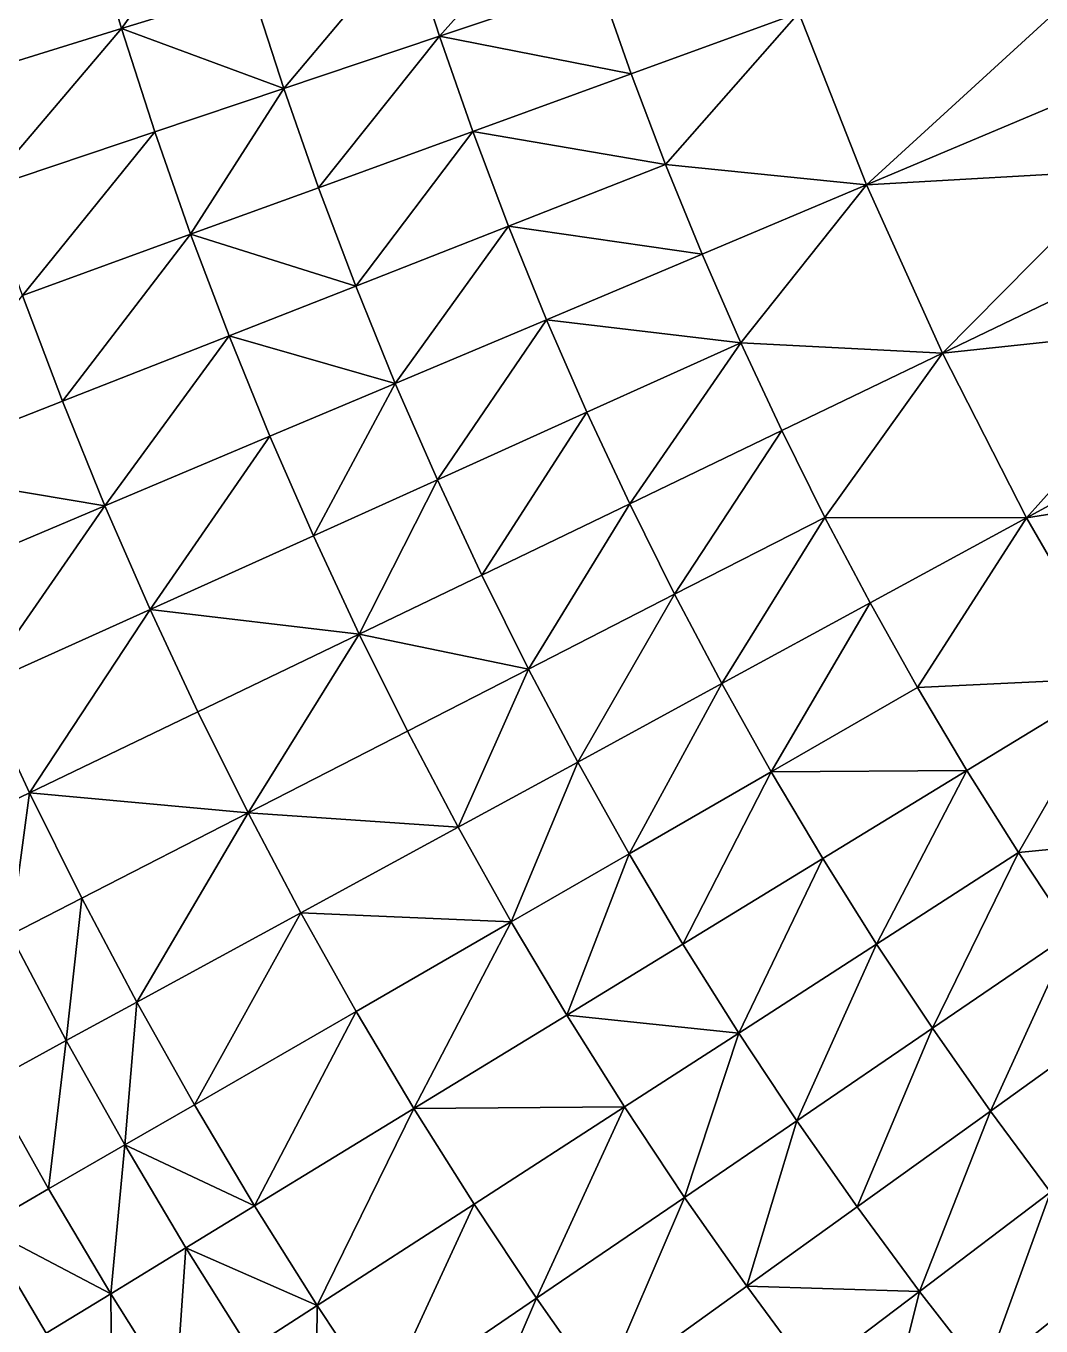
# Model space of a CAD drawing. Header units: millimetres. Extents: x -3750 to 5350, y -3750 to 3750.
# Drawn here: x -2027 to -1543, y -1229 to -610 of the extents above; entities that cross this region are included whole.
import ezdxf

# ---------------------------------------------------------------- set-up
doc = ezdxf.new("R2010")
doc.units = ezdxf.units.MM
doc.header["$MEASUREMENT"] = 0
doc.layers.add('MESH_3D', color=2, linetype='CONTINUOUS')

msp = doc.modelspace()

# ---------------------------------------------------------------- linework, layer by layer
at = {"layer": 'MESH_3D'}
for points in [[(925.34, 3634.04, 32500), (-2410.45, 2872.67, 32500), (3378.63, -1627.06, 32500)], [(-2410.45, 2872.67, 32500), (-2264.27, -2989.25, 32500), (-1955.38, -3199.84, 32500)], [(3378.63, -1627.06, 32500), (-2410.45, 2872.67, 32500), (-1955.38, -3199.84, 32500)], [(-1981.26, -611.14, -698.41), (-1995.88, -561.55, -698.41), (-1933.5, -544, -744.25)], [(-1981.26, -611.14, -698.41), (-1933.5, -544, -744.25), (-1919.34, -592.04, -744.25)], [(-1829.86, -614.8, -794.3), (-1844.62, -568.99, -794.3), (-1767.81, -545.3, -840.76)], [(-1829.86, -614.8, -794.3), (-1767.81, -545.3, -840.76), (-1753.67, -589.2, -840.76)], [(-2062.77, -636.28, -630.5), (-2077.99, -584.66, -630.5), (-1995.88, -561.55, -698.41)], [(-2062.77, -636.28, -630.5), (-1995.88, -561.55, -698.41), (-1981.26, -611.14, -698.41)], [(-1903.98, -639.7, -744.25), (-1919.34, -592.04, -744.25), (-1844.62, -568.99, -794.3)], [(-1903.98, -639.7, -744.25), (-1844.62, -568.99, -794.3), (-1829.86, -614.8, -794.3)], [(-1981.26, -611.14, -698.41), (-1919.34, -592.04, -744.25), (-1903.98, -639.7, -744.25)], [(-1829.86, -614.8, -794.3), (-1753.67, -589.2, -840.76), (-1738.43, -632.74, -840.76)], [(-1658.63, -603.69, -885.22), (-1738.43, -632.74, -840.76), (-1753.67, -589.2, -840.76)], [(-1658.63, -603.69, -885.22), (-1722.12, -675.88, -840.76), (-1738.43, -632.74, -840.76)], [(-1626.48, -685.62, -885.22), (-1722.12, -675.88, -840.76), (-1658.63, -603.69, -885.22)], [(-1626.48, -685.62, -885.22), (-1658.63, -603.69, -885.22), (-1535.94, -602.81, -939.08)], [(-1626.48, -685.62, -885.22), (-1535.94, -602.81, -939.08), (-1520.44, -640.92, -939.08)], [(-2046.26, -687.51, -630.5), (-2062.77, -636.28, -630.5), (-1981.26, -611.14, -698.41)], [(-2046.26, -687.51, -630.5), (-1981.26, -611.14, -698.41), (-1965.41, -660.34, -698.41)], [(-1965.41, -660.34, -698.41), (-1981.26, -611.14, -698.41), (-1903.98, -639.7, -744.25)], [(-1887.44, -686.97, -744.25), (-1903.98, -639.7, -744.25), (-1829.86, -614.8, -794.3)], [(-1887.44, -686.97, -744.25), (-1829.86, -614.8, -794.3), (-1813.96, -660.23, -794.3)], [(-1813.96, -660.23, -794.3), (-1829.86, -614.8, -794.3), (-1738.43, -632.74, -840.76)], [(-1813.96, -660.23, -794.3), (-1738.43, -632.74, -840.76), (-1722.12, -675.88, -840.76)], [(-1948.34, -709.14, -698.41), (-1965.41, -660.34, -698.41), (-1903.98, -639.7, -744.25)], [(-1948.34, -709.14, -698.41), (-1903.98, -639.7, -744.25), (-1887.44, -686.97, -744.25)], [(-1626.48, -685.62, -885.22), (-1520.44, -640.92, -939.08), (-1503.98, -678.62, -939.08)], [(-2028.49, -738.31, -630.5), (-2046.26, -687.51, -630.5), (-1965.41, -660.34, -698.41)], [(-2028.49, -738.31, -630.5), (-1965.41, -660.34, -698.41), (-1948.34, -709.14, -698.41)], [(-1869.73, -733.81, -744.25), (-1887.44, -686.97, -744.25), (-1813.96, -660.23, -794.3)], [(-1869.73, -733.81, -744.25), (-1813.96, -660.23, -794.3), (-1796.94, -705.25, -794.3)], [(-1796.94, -705.25, -794.3), (-1813.96, -660.23, -794.3), (-1722.12, -675.88, -840.76)], [(-1796.94, -705.25, -794.3), (-1722.12, -675.88, -840.76), (-1704.73, -718.6, -840.76)], [(-1626.48, -685.62, -885.22), (-1704.73, -718.6, -840.76), (-1722.12, -675.88, -840.76)], [(-1590.28, -765.84, -885.22), (-1626.48, -685.62, -885.22), (-1503.98, -678.62, -939.08)], [(-1590.28, -765.84, -885.22), (-1503.98, -678.62, -939.08), (-1486.6, -715.91, -939.08)], [(-1948.34, -709.14, -698.41), (-1887.44, -686.97, -744.25), (-1869.73, -733.81, -744.25)], [(-1626.48, -685.62, -885.22), (-1686.29, -760.88, -840.76), (-1704.73, -718.6, -840.76)], [(-1590.28, -765.84, -885.22), (-1686.29, -760.88, -840.76), (-1626.48, -685.62, -885.22)], [(-1850.85, -780.2, -744.25), (-1869.73, -733.81, -744.25), (-1796.94, -705.25, -794.3)], [(-1850.85, -780.2, -744.25), (-1796.94, -705.25, -794.3), (-1778.8, -749.83, -794.3)], [(-1778.8, -749.83, -794.3), (-1796.94, -705.25, -794.3), (-1704.73, -718.6, -840.76)], [(-2009.45, -788.65, -630.5), (-2028.49, -738.31, -630.5), (-1948.34, -709.14, -698.41)], [(-2009.45, -788.65, -630.5), (-1948.34, -709.14, -698.41), (-1930.05, -757.49, -698.41)], [(-1930.05, -757.49, -698.41), (-1948.34, -709.14, -698.41), (-1869.73, -733.81, -744.25)], [(-1590.28, -765.84, -885.22), (-1486.6, -715.91, -939.08), (-1468.29, -752.75, -939.08)], [(-1778.8, -749.83, -794.3), (-1704.73, -718.6, -840.76), (-1686.29, -760.88, -840.76)], [(-1930.05, -757.49, -698.41), (-1869.73, -733.81, -744.25), (-1850.85, -780.2, -744.25)], [(-2092.25, -821.15, -547.31), (-2028.49, -738.31, -630.5), (-2009.45, -788.65, -630.5)], [(-1830.82, -826.1, -744.25), (-1850.85, -780.2, -744.25), (-1778.8, -749.83, -794.3)], [(-1830.82, -826.1, -744.25), (-1778.8, -749.83, -794.3), (-1759.55, -793.94, -794.3)], [(-1759.55, -793.94, -794.3), (-1778.8, -749.83, -794.3), (-1686.29, -760.88, -840.76)], [(-1550.13, -844.16, -885.22), (-1590.28, -765.84, -885.22), (-1468.29, -752.75, -939.08)], [(-1550.13, -844.16, -885.22), (-1468.29, -752.75, -939.08), (-1449.07, -789.12, -939.08)], [(-1989.16, -838.5, -630.5), (-2009.45, -788.65, -630.5), (-1930.05, -757.49, -698.41)], [(-1989.16, -838.5, -630.5), (-1930.05, -757.49, -698.41), (-1910.57, -805.37, -698.41)], [(-1910.57, -805.37, -698.41), (-1930.05, -757.49, -698.41), (-1850.85, -780.2, -744.25)], [(-1739.21, -837.56, -794.3), (-1759.55, -793.94, -794.3), (-1686.29, -760.88, -840.76)], [(-1739.21, -837.56, -794.3), (-1686.29, -760.88, -840.76), (-1666.79, -802.68, -840.76)], [(-1590.28, -765.84, -885.22), (-1666.79, -802.68, -840.76), (-1686.29, -760.88, -840.76)], [(-1590.28, -765.84, -885.22), (-1646.26, -843.99, -840.76), (-1666.79, -802.68, -840.76)], [(-1550.13, -844.16, -885.22), (-1646.26, -843.99, -840.76), (-1590.28, -765.84, -885.22)], [(-1889.89, -852.75, -698.41), (-1910.57, -805.37, -698.41), (-1850.85, -780.2, -744.25)], [(-1889.89, -852.75, -698.41), (-1850.85, -780.2, -744.25), (-1830.82, -826.1, -744.25)], [(-2092.25, -821.15, -547.31), (-2009.45, -788.65, -630.5), (-1989.16, -838.5, -630.5)], [(-1550.13, -844.16, -885.22), (-1449.07, -789.12, -939.08), (-1428.94, -825, -939.08)], [(-1809.66, -871.49, -744.25), (-1830.82, -826.1, -744.25), (-1759.55, -793.94, -794.3)], [(-1809.66, -871.49, -744.25), (-1759.55, -793.94, -794.3), (-1739.21, -837.56, -794.3)], [(-1717.79, -880.66, -794.3), (-1739.21, -837.56, -794.3), (-1666.79, -802.68, -840.76)], [(-1717.79, -880.66, -794.3), (-1666.79, -802.68, -840.76), (-1646.26, -843.99, -840.76)], [(-1967.64, -887.83, -630.5), (-1989.16, -838.5, -630.5), (-1910.57, -805.37, -698.41)], [(-1967.64, -887.83, -630.5), (-1910.57, -805.37, -698.41), (-1889.89, -852.75, -698.41)], [(-2071.13, -873.06, -547.31), (-2092.25, -821.15, -547.31), (-1989.16, -838.5, -630.5)], [(-1868.05, -899.6, -698.41), (-1889.89, -852.75, -698.41), (-1830.82, -826.1, -744.25)], [(-1868.05, -899.6, -698.41), (-1830.82, -826.1, -744.25), (-1809.66, -871.49, -744.25)], [(-1506.13, -920.38, -885.22), (-1550.13, -844.16, -885.22), (-1428.94, -825, -939.08)], [(-2048.72, -924.42, -547.31), (-2071.13, -873.06, -547.31), (-1989.16, -838.5, -630.5)], [(-2048.72, -924.42, -547.31), (-1989.16, -838.5, -630.5), (-1967.64, -887.83, -630.5)], [(-1787.37, -916.33, -744.25), (-1809.66, -871.49, -744.25), (-1739.21, -837.56, -794.3)], [(-1787.37, -916.33, -744.25), (-1739.21, -837.56, -794.3), (-1717.79, -880.66, -794.3)], [(-1695.3, -923.21, -794.3), (-1717.79, -880.66, -794.3), (-1646.26, -843.99, -840.76)], [(-1695.3, -923.21, -794.3), (-1646.26, -843.99, -840.76), (-1624.71, -884.77, -840.76)], [(-1550.13, -844.16, -885.22), (-1624.71, -884.77, -840.76), (-1646.26, -843.99, -840.76)], [(-1550.13, -844.16, -885.22), (-1602.15, -925, -840.76), (-1624.71, -884.77, -840.76)], [(-1506.13, -920.38, -885.22), (-1602.15, -925, -840.76), (-1550.13, -844.16, -885.22)], [(-1967.64, -887.83, -630.5), (-1889.89, -852.75, -698.41), (-1868.05, -899.6, -698.41)], [(-1868.05, -899.6, -698.41), (-1809.66, -871.49, -744.25), (-1787.37, -916.33, -744.25)], [(-1763.97, -960.61, -744.25), (-1787.37, -916.33, -744.25), (-1717.79, -880.66, -794.3)], [(-1763.97, -960.61, -744.25), (-1717.79, -880.66, -794.3), (-1695.3, -923.21, -794.3)], [(-1671.76, -965.19, -794.3), (-1695.3, -923.21, -794.3), (-1624.71, -884.77, -840.76)], [(-1671.76, -965.19, -794.3), (-1624.71, -884.77, -840.76), (-1602.15, -925, -840.76)], [(-2025.04, -975.21, -547.31), (-2048.72, -924.42, -547.31), (-1967.64, -887.83, -630.5)], [(-2025.04, -975.21, -547.31), (-1967.64, -887.83, -630.5), (-1944.9, -936.61, -630.5)], [(-1944.9, -936.61, -630.5), (-1967.64, -887.83, -630.5), (-1868.05, -899.6, -698.41)], [(-1920.94, -984.81, -630.5), (-1944.9, -936.61, -630.5), (-1868.05, -899.6, -698.41)], [(-1920.94, -984.81, -630.5), (-1868.05, -899.6, -698.41), (-1845.04, -945.9, -698.41)], [(-1845.04, -945.9, -698.41), (-1868.05, -899.6, -698.41), (-1787.37, -916.33, -744.25)], [(-1820.88, -991.6, -698.41), (-1845.04, -945.9, -698.41), (-1787.37, -916.33, -744.25)], [(-1820.88, -991.6, -698.41), (-1787.37, -916.33, -744.25), (-1763.97, -960.61, -744.25)], [(-1506.13, -920.38, -885.22), (-1578.59, -964.66, -840.76), (-1602.15, -925, -840.76)], [(-1506.13, -920.38, -885.22), (-1554.05, -1003.71, -840.76), (-1578.59, -964.66, -840.76)], [(-1458.38, -994.31, -885.22), (-1554.05, -1003.71, -840.76), (-1506.13, -920.38, -885.22)], [(-2059.56, -991.83, -506.08), (-2048.72, -924.42, -547.31), (-2025.04, -975.21, -547.31)], [(-1739.47, -1004.29, -744.25), (-1763.97, -960.61, -744.25), (-1695.3, -923.21, -794.3)], [(-1739.47, -1004.29, -744.25), (-1695.3, -923.21, -794.3), (-1671.76, -965.19, -794.3)], [(-1671.76, -965.19, -794.3), (-1602.15, -925, -840.76), (-1578.59, -964.66, -840.76)], [(-2025.04, -975.21, -547.31), (-1944.9, -936.61, -630.5), (-1920.94, -984.81, -630.5)], [(-1920.94, -984.81, -630.5), (-1845.04, -945.9, -698.41), (-1820.88, -991.6, -698.41)], [(-1795.6, -1036.69, -698.41), (-1820.88, -991.6, -698.41), (-1763.97, -960.61, -744.25)], [(-1795.6, -1036.69, -698.41), (-1763.97, -960.61, -744.25), (-1739.47, -1004.29, -744.25)], [(-1713.9, -1047.34, -744.25), (-1739.47, -1004.29, -744.25), (-1671.76, -965.19, -794.3)], [(-1713.9, -1047.34, -744.25), (-1671.76, -965.19, -794.3), (-1647.17, -1006.57, -794.3)], [(-1647.17, -1006.57, -794.3), (-1671.76, -965.19, -794.3), (-1578.59, -964.66, -840.76)], [(-1621.57, -1047.32, -794.3), (-1647.17, -1006.57, -794.3), (-1578.59, -964.66, -840.76)], [(-1621.57, -1047.32, -794.3), (-1578.59, -964.66, -840.76), (-1554.05, -1003.71, -840.76)], [(-2034.2, -1042.87, -506.08), (-2059.56, -991.83, -506.08), (-2025.04, -975.21, -547.31)], [(-2034.2, -1042.87, -506.08), (-2025.04, -975.21, -547.31), (-2000.1, -1025.39, -547.31)], [(-2000.1, -1025.39, -547.31), (-2025.04, -975.21, -547.31), (-1920.94, -984.81, -630.5)], [(-1973.91, -1074.94, -547.31), (-2000.1, -1025.39, -547.31), (-1920.94, -984.81, -630.5)], [(-1973.91, -1074.94, -547.31), (-1920.94, -984.81, -630.5), (-1895.79, -1032.39, -630.5)], [(-1895.79, -1032.39, -630.5), (-1920.94, -984.81, -630.5), (-1820.88, -991.6, -698.41)], [(-1895.79, -1032.39, -630.5), (-1820.88, -991.6, -698.41), (-1795.6, -1036.69, -698.41)], [(-1458.38, -994.31, -885.22), (-1528.54, -1042.14, -840.76), (-1554.05, -1003.71, -840.76)], [(-1769.19, -1081.13, -698.41), (-1795.6, -1036.69, -698.41), (-1739.47, -1004.29, -744.25)], [(-1769.19, -1081.13, -698.41), (-1739.47, -1004.29, -744.25), (-1713.9, -1047.34, -744.25)], [(-1687.25, -1089.74, -744.25), (-1713.9, -1047.34, -744.25), (-1647.17, -1006.57, -794.3)], [(-1687.25, -1089.74, -744.25), (-1647.17, -1006.57, -794.3), (-1621.57, -1047.32, -794.3)], [(-1594.95, -1087.42, -794.3), (-1621.57, -1047.32, -794.3), (-1554.05, -1003.71, -840.76)], [(-1594.95, -1087.42, -794.3), (-1554.05, -1003.71, -840.76), (-1528.54, -1042.14, -840.76)], [(-2007.56, -1093.26, -506.08), (-2034.2, -1042.87, -506.08), (-2000.1, -1025.39, -547.31)], [(-2007.56, -1093.26, -506.08), (-2000.1, -1025.39, -547.31), (-1973.91, -1074.94, -547.31)], [(-1946.5, -1123.81, -547.31), (-1973.91, -1074.94, -547.31), (-1895.79, -1032.39, -630.5)], [(-1946.5, -1123.81, -547.31), (-1895.79, -1032.39, -630.5), (-1869.46, -1079.34, -630.5)], [(-1869.46, -1079.34, -630.5), (-1895.79, -1032.39, -630.5), (-1795.6, -1036.69, -698.41)], [(-1841.97, -1125.61, -630.5), (-1869.46, -1079.34, -630.5), (-1795.6, -1036.69, -698.41)], [(-1841.97, -1125.61, -630.5), (-1795.6, -1036.69, -698.41), (-1769.19, -1081.13, -698.41)], [(-2044.45, -1113.35, -455.71), (-2034.2, -1042.87, -506.08), (-2007.56, -1093.26, -506.08)], [(-1567.35, -1126.85, -794.3), (-1594.95, -1087.42, -794.3), (-1528.54, -1042.14, -840.76)], [(-1567.35, -1126.85, -794.3), (-1528.54, -1042.14, -840.76), (-1502.09, -1079.93, -840.76)], [(-1769.19, -1081.13, -698.41), (-1713.9, -1047.34, -744.25), (-1687.25, -1089.74, -744.25)], [(-1659.56, -1131.47, -744.25), (-1687.25, -1089.74, -744.25), (-1621.57, -1047.32, -794.3)], [(-1659.56, -1131.47, -744.25), (-1621.57, -1047.32, -794.3), (-1594.95, -1087.42, -794.3)], [(-1979.68, -1142.97, -506.08), (-2007.56, -1093.26, -506.08), (-1973.91, -1074.94, -547.31)], [(-1979.68, -1142.97, -506.08), (-1973.91, -1074.94, -547.31), (-1946.5, -1123.81, -547.31)], [(-1917.88, -1171.99, -547.31), (-1946.5, -1123.81, -547.31), (-1869.46, -1079.34, -630.5)], [(-1917.88, -1171.99, -547.31), (-1869.46, -1079.34, -630.5), (-1841.97, -1125.61, -630.5)], [(-1841.97, -1125.61, -630.5), (-1769.19, -1081.13, -698.41), (-1741.69, -1124.9, -698.41)], [(-1741.69, -1124.9, -698.41), (-1769.19, -1081.13, -698.41), (-1687.25, -1089.74, -744.25)], [(-1538.77, -1165.57, -794.3), (-1567.35, -1126.85, -794.3), (-1502.09, -1079.93, -840.76)], [(-1713.1, -1167.97, -698.41), (-1741.69, -1124.9, -698.41), (-1687.25, -1089.74, -744.25)], [(-1713.1, -1167.97, -698.41), (-1687.25, -1089.74, -744.25), (-1659.56, -1131.47, -744.25)], [(-1630.84, -1172.49, -744.25), (-1659.56, -1131.47, -744.25), (-1594.95, -1087.42, -794.3)], [(-1630.84, -1172.49, -744.25), (-1594.95, -1087.42, -794.3), (-1567.35, -1126.85, -794.3)], [(-2016.05, -1163.97, -455.71), (-2044.45, -1113.35, -455.71), (-2007.56, -1093.26, -506.08)], [(-2016.05, -1163.97, -455.71), (-2007.56, -1093.26, -506.08), (-1979.68, -1142.97, -506.08)], [(-2047.22, -1181.96, -406.77), (-2044.45, -1113.35, -455.71), (-2016.05, -1163.97, -455.71)], [(-1979.68, -1142.97, -506.08), (-1946.5, -1123.81, -547.31), (-1917.88, -1171.99, -547.31)], [(-1888.06, -1219.44, -547.31), (-1917.88, -1171.99, -547.31), (-1841.97, -1125.61, -630.5)], [(-1888.06, -1219.44, -547.31), (-1841.97, -1125.61, -630.5), (-1813.34, -1171.18, -630.5)], [(-1813.34, -1171.18, -630.5), (-1841.97, -1125.61, -630.5), (-1741.69, -1124.9, -698.41)], [(-1783.58, -1216.02, -630.5), (-1813.34, -1171.18, -630.5), (-1741.69, -1124.9, -698.41)], [(-1783.58, -1216.02, -630.5), (-1741.69, -1124.9, -698.41), (-1713.1, -1167.97, -698.41)], [(-1601.1, -1212.78, -744.25), (-1630.84, -1172.49, -744.25), (-1567.35, -1126.85, -794.3)], [(-1601.1, -1212.78, -744.25), (-1567.35, -1126.85, -794.3), (-1538.77, -1165.57, -794.3)], [(-1683.45, -1210.32, -698.41), (-1713.1, -1167.97, -698.41), (-1659.56, -1131.47, -744.25)], [(-1683.45, -1210.32, -698.41), (-1659.56, -1131.47, -744.25), (-1630.84, -1172.49, -744.25)], [(-1986.41, -1213.87, -455.71), (-2016.05, -1163.97, -455.71), (-1979.68, -1142.97, -506.08)], [(-1986.41, -1213.87, -455.71), (-1979.68, -1142.97, -506.08), (-1950.57, -1191.97, -506.08)], [(-1950.57, -1191.97, -506.08), (-1979.68, -1142.97, -506.08), (-1917.88, -1171.99, -547.31)], [(-2047.22, -1181.96, -406.77), (-2016.05, -1163.97, -455.71), (-1986.41, -1213.87, -455.71)], [(-1752.71, -1260.11, -630.5), (-1783.58, -1216.02, -630.5), (-1713.1, -1167.97, -698.41)], [(-1752.71, -1260.11, -630.5), (-1713.1, -1167.97, -698.41), (-1683.45, -1210.32, -698.41)], [(-1570.36, -1252.32, -744.25), (-1601.1, -1212.78, -744.25), (-1538.77, -1165.57, -794.3)], [(-1570.36, -1252.32, -744.25), (-1538.77, -1165.57, -794.3), (-1509.23, -1203.57, -794.3)], [(-1950.57, -1191.97, -506.08), (-1917.88, -1171.99, -547.31), (-1888.06, -1219.44, -547.31)], [(-1857.07, -1266.13, -547.31), (-1888.06, -1219.44, -547.31), (-1813.34, -1171.18, -630.5)], [(-1857.07, -1266.13, -547.31), (-1813.34, -1171.18, -630.5), (-1783.58, -1216.02, -630.5)], [(-1683.45, -1210.32, -698.41), (-1630.84, -1172.49, -744.25), (-1601.1, -1212.78, -744.25)], [(-2017.12, -1232.63, -406.77), (-2047.22, -1181.96, -406.77), (-1986.41, -1213.87, -455.71)], [(-2045.02, -1249.69, -355.73), (-2047.22, -1181.96, -406.77), (-2017.12, -1232.63, -406.77)], [(-1955.53, -1263.01, -455.71), (-1986.41, -1213.87, -455.71), (-1950.57, -1191.97, -506.08)], [(-1955.53, -1263.01, -455.71), (-1950.57, -1191.97, -506.08), (-1920.25, -1240.23, -506.08)], [(-1920.25, -1240.23, -506.08), (-1950.57, -1191.97, -506.08), (-1888.06, -1219.44, -547.31)], [(-1538.65, -1291.08, -744.25), (-1570.36, -1252.32, -744.25), (-1509.23, -1203.57, -794.3)], [(-1985.76, -1282.54, -406.77), (-2017.12, -1232.63, -406.77), (-1986.41, -1213.87, -455.71)], [(-1985.76, -1282.54, -406.77), (-1986.41, -1213.87, -455.71), (-1955.53, -1263.01, -455.71)], [(-1752.71, -1260.11, -630.5), (-1683.45, -1210.32, -698.41), (-1652.75, -1251.91, -698.41)], [(-1652.75, -1251.91, -698.41), (-1683.45, -1210.32, -698.41), (-1601.1, -1212.78, -744.25)], [(-1621.03, -1292.73, -698.41), (-1652.75, -1251.91, -698.41), (-1601.1, -1212.78, -744.25)], [(-1621.03, -1292.73, -698.41), (-1601.1, -1212.78, -744.25), (-1570.36, -1252.32, -744.25)], [(-1888.73, -1287.72, -506.08), (-1920.25, -1240.23, -506.08), (-1888.06, -1219.44, -547.31)], [(-1888.73, -1287.72, -506.08), (-1888.06, -1219.44, -547.31), (-1857.07, -1266.13, -547.31)], [(-1824.93, -1312.04, -547.31), (-1857.07, -1266.13, -547.31), (-1783.58, -1216.02, -630.5)], [(-1824.93, -1312.04, -547.31), (-1783.58, -1216.02, -630.5), (-1752.71, -1260.11, -630.5)]]:
    msp.add_3dface(points, dxfattribs=at)

doc.saveas('drawing.dxf')
